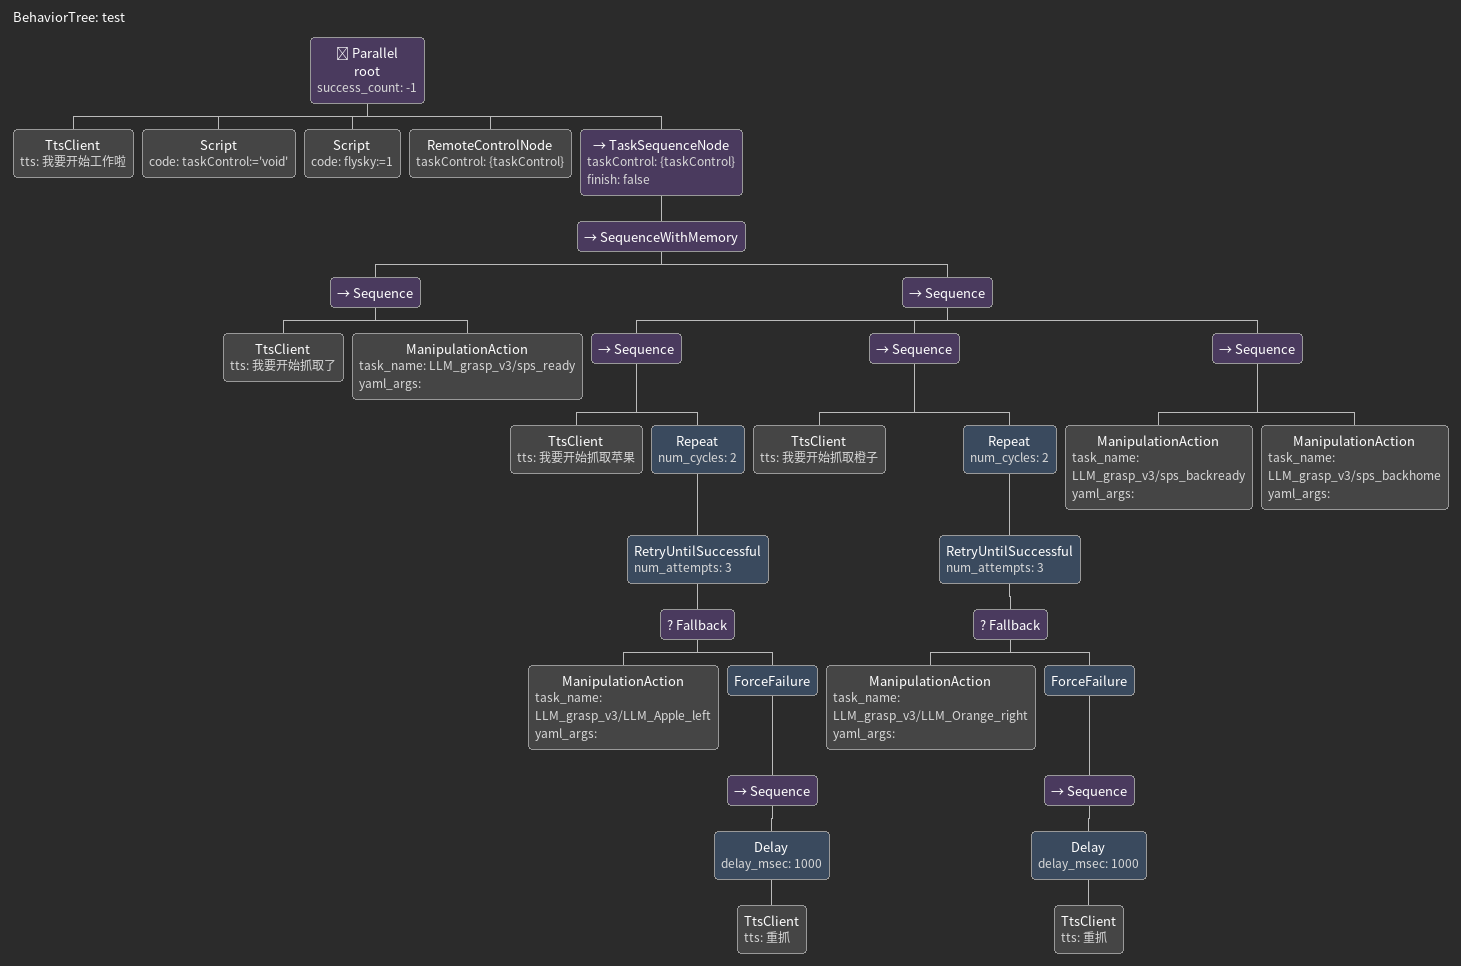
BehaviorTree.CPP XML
<?xml version="1.0" encoding="UTF-8"?>
<root BTCPP_format="4"
      main_tree_to_execute="test">
  <BehaviorTree ID="test">
    <Parallel name="root"
              success_count="-1">
      <TtsClient tts="我要开始工作啦"/>
      <Script code=" taskControl:=&apos;void&apos;"/>
      <Script code=" flysky:=1"/>
      <RemoteControlNode taskControl="{taskControl}"/>
      <TaskSequenceNode taskControl="{taskControl}"
                        finish="false">
        <SequenceWithMemory>
          <Sequence>
            <TtsClient tts="我要开始抓取了"/>
            <ManipulationAction task_name="LLM_grasp_v3/sps_ready"
                                yaml_args=""/>
          </Sequence>
          <Sequence>
            <Sequence>
              <TtsClient tts="我要开始抓取苹果"/>
              <Repeat num_cycles="2">

                <RetryUntilSuccessful num_attempts="3">
                  <Fallback>
                    <ManipulationAction task_name="LLM_grasp_v3/LLM_Apple_left"
                                        yaml_args=""/>
                    <ForceFailure>
                      <Sequence>
                        <Delay delay_msec="1000">
                          <TtsClient tts="重抓"/>
                        </Delay>
                      </Sequence>
                    </ForceFailure>
                  </Fallback>
                </RetryUntilSuccessful>

              </Repeat>
            </Sequence>
            <Sequence>
              <TtsClient tts="我要开始抓取橙子"/>
              <Repeat num_cycles="2">

                <RetryUntilSuccessful num_attempts="3">
                  <Fallback>
                    <ManipulationAction task_name="LLM_grasp_v3/LLM_Orange_right"
                                        yaml_args=""/>
                    <ForceFailure>
                      <Sequence>
                        <Delay delay_msec="1000">
                          <TtsClient tts="重抓"/>
                        </Delay>
                      </Sequence>
                    </ForceFailure>
                  </Fallback>
                </RetryUntilSuccessful>

              </Repeat>
            </Sequence>
            <Sequence>
              <ManipulationAction task_name="LLM_grasp_v3/sps_backready"
                                  yaml_args=""/>
              <ManipulationAction task_name="LLM_grasp_v3/sps_backhome"
                                  yaml_args=""/>
            </Sequence>
          </Sequence>
        </SequenceWithMemory>
      </TaskSequenceNode>
    </Parallel>
  </BehaviorTree>

</root>
